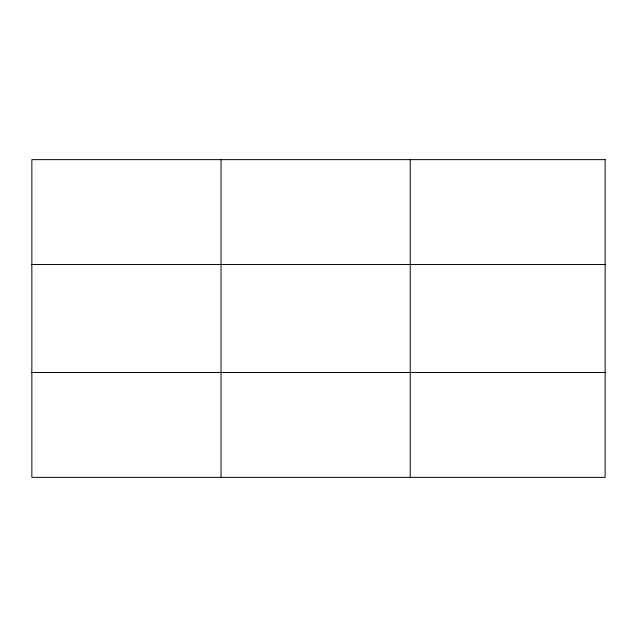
<?xml version="1.0" encoding="UTF-8"?>
<svg xmlns="http://www.w3.org/2000/svg" width="637" height="637" viewBox="0 0 637 637"><rect width="100%" height="100%" fill="white"/><g stroke="black" fill="none" stroke-linecap="round" stroke-linejoin="round"><path stroke-width="0.96" d="M221.039 159.64L221.039 477.36M410.228 159.64L410.228 477.36M31.85 264.49L605.15 264.49M31.85 372.51L605.15 372.51M605.15 159.64L605.15 477.36L31.85 477.36L31.85 159.64L605.15 159.64"/></g></svg>
